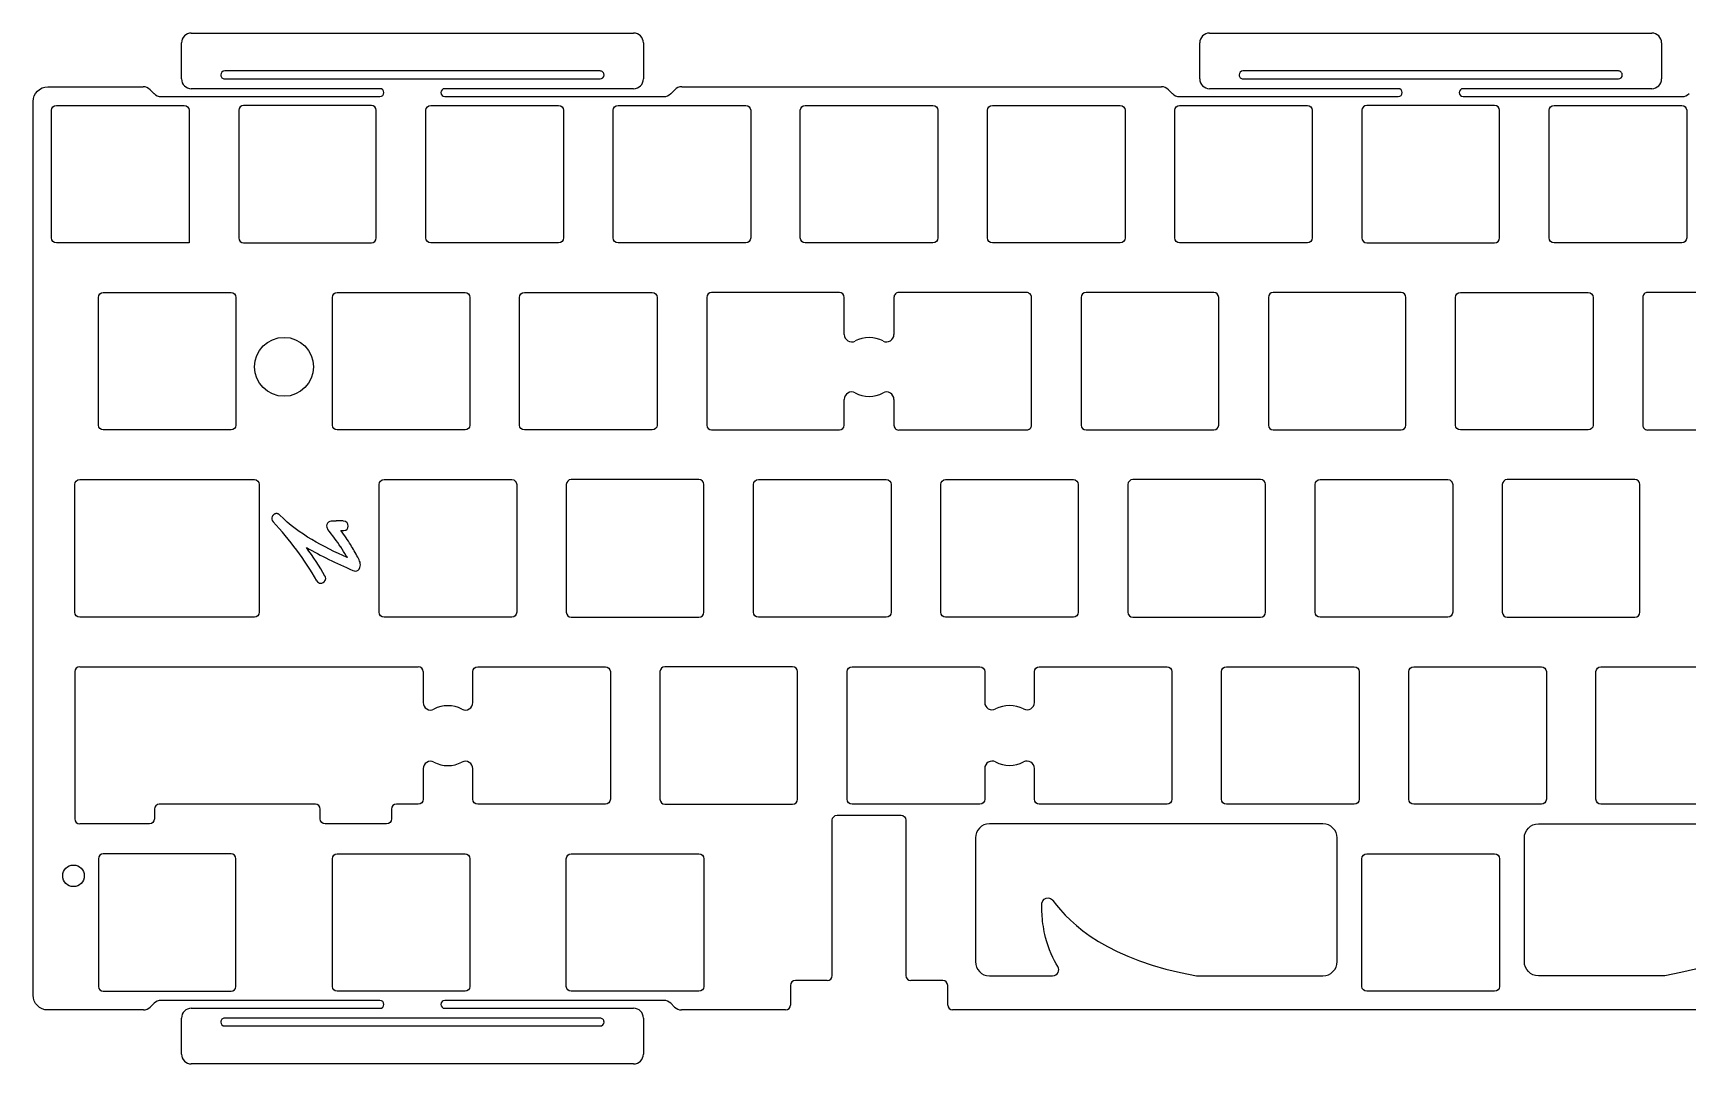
# Model space of a CAD drawing. Header units: millimetres. Extents: x 12 to 297, y 4 to 109.
# Drawn here: x 12.1 to 180.5, y 4.2 to 109.1 of the extents above; entities that cross this region are included whole.
import ezdxf

# ---------------------------------------------------------------- set-up
doc = ezdxf.new("R2010")
doc.units = ezdxf.units.MM
doc.layers.get('0').update_dxf_attribs({"linetype": 'CONTINUOUS'})

msp = doc.modelspace()

# ---------------------------------------------------------------- linework, layer by layer
for p, q in [((27.23, 104.47), (27.23, 108.13)), ((28.23, 109.13), (73.23, 109.13)), ((74.23, 108.13), (74.23, 104.47)), ((130.85, 104.47), (130.85, 108.13)), ((131.85, 109.13), (176.85, 109.13)), ((177.85, 108.13), (177.85, 104.47)), ((13.63, 103.66), (23.33, 103.66)), ((24.03, 103.36), (24.44, 102.96)), ((47.43, 103.47), (28.23, 103.47)), ((73.23, 103.47), (54.03, 103.47)), ((77.02, 102.96), (77.42, 103.36)), ((78.13, 103.66), (126.95, 103.66)), ((127.66, 103.36), (128.06, 102.96)), ((151.05, 103.47), (131.85, 103.47)), ((176.85, 103.47), (157.65, 103.47)), ((12.13, 11.17), (12.13, 102.16)), ((14, 88.27), (14, 101.27)), ((14.5, 101.77), (27.5, 101.77)), ((25.14, 102.67), (47.43, 102.67)), ((28, 101.27), (28, 87.77)), ((33.05, 101.27), (33.05, 88.27)), ((46.55, 101.77), (33.55, 101.77)), ((47.05, 88.27), (47.05, 101.27)), ((52.1, 88.27), (52.1, 101.27)), ((52.6, 101.77), (65.6, 101.77)), ((54.03, 102.67), (76.31, 102.67)), ((66.1, 101.27), (66.1, 88.27)), ((71.15, 88.27), (71.15, 101.27)), ((71.65, 101.77), (84.65, 101.77)), ((85.15, 101.27), (85.15, 88.27)), ((90.2, 88.27), (90.2, 101.27)), ((90.7, 101.77), (103.7, 101.77)), ((104.2, 101.27), (104.2, 88.27)), ((109.25, 88.27), (109.25, 101.27)), ((109.75, 101.77), (122.75, 101.77)), ((123.25, 101.27), (123.25, 88.27)), ((128.3, 88.27), (128.3, 101.27)), ((128.77, 102.67), (151.05, 102.67)), ((128.8, 101.77), (141.8, 101.77)), ((142.3, 101.27), (142.3, 88.27)), ((147.35, 101.27), (147.35, 88.27)), ((160.85, 101.77), (147.85, 101.77)), ((157.65, 102.67), (179.94, 102.67)), ((161.35, 88.27), (161.35, 101.27)), ((166.4, 88.27), (166.4, 101.27)), ((166.9, 101.77), (179.9, 101.77)), ((180.4, 101.27), (180.4, 88.27)), ((28, 87.77), (14.5, 87.77)), ((33.55, 87.77), (46.55, 87.77)), ((65.6, 87.77), (52.6, 87.77)), ((84.65, 87.77), (71.65, 87.77)), ((103.7, 87.77), (90.7, 87.77)), ((122.75, 87.77), (109.75, 87.77)), ((141.8, 87.77), (128.8, 87.77)), ((147.85, 87.77), (160.85, 87.77)), ((179.9, 87.77), (166.9, 87.77)), ((19.27, 82.72), (32.27, 82.72)), ((43.08, 82.72), (56.08, 82.72)), ((62.13, 82.72), (75.13, 82.72)), ((94.18, 82.72), (81.18, 82.72)), ((113.23, 82.72), (100.23, 82.72)), ((132.28, 82.72), (119.28, 82.72)), ((151.33, 82.72), (138.33, 82.72)), ((157.38, 82.72), (170.38, 82.72)), ((189.43, 82.72), (176.43, 82.72)), ((18.77, 69.22), (18.77, 82.22)), ((32.77, 82.22), (32.77, 69.22)), ((42.58, 69.22), (42.58, 82.22)), ((56.58, 82.22), (56.58, 69.22)), ((61.63, 69.22), (61.63, 82.22)), ((75.63, 82.22), (75.63, 69.22)), ((80.68, 82.22), (80.68, 69.22)), ((94.68, 78.44), (94.68, 82.22)), ((99.73, 82.22), (99.73, 78.44)), ((113.73, 69.22), (113.73, 82.22)), ((118.78, 82.22), (118.78, 69.22)), ((132.78, 69.22), (132.78, 82.22)), ((137.83, 82.22), (137.83, 69.22)), ((151.83, 69.22), (151.83, 82.22)), ((156.88, 69.22), (156.88, 82.22)), ((170.88, 82.22), (170.88, 69.22)), ((175.93, 82.22), (175.93, 69.22)), ((94.68, 69.22), (94.68, 71.84)), ((99.73, 71.84), (99.73, 69.22)), ((32.27, 68.72), (19.27, 68.72)), ((56.08, 68.72), (43.08, 68.72)), ((75.13, 68.72), (62.13, 68.72)), ((81.18, 68.72), (94.18, 68.72)), ((100.23, 68.72), (113.23, 68.72)), ((119.28, 68.72), (132.28, 68.72)), ((138.33, 68.72), (151.33, 68.72)), ((170.38, 68.72), (157.38, 68.72)), ((176.43, 68.72), (189.43, 68.72)), ((16.37, 50.17), (16.37, 63.17)), ((16.87, 63.67), (34.65, 63.67)), ((35.15, 63.17), (35.15, 50.17)), ((47.34, 50.17), (47.34, 63.17)), ((47.84, 63.67), (60.84, 63.67)), ((61.34, 63.17), (61.34, 50.17)), ((66.39, 63.17), (66.39, 50.17)), ((79.89, 63.67), (66.89, 63.67)), ((80.39, 50.17), (80.39, 63.17)), ((85.44, 50.17), (85.44, 63.17)), ((85.94, 63.67), (98.94, 63.67)), ((99.44, 63.17), (99.44, 50.17)), ((104.49, 50.17), (104.49, 63.17)), ((104.99, 63.67), (117.99, 63.67)), ((118.49, 63.17), (118.49, 50.17)), ((123.54, 63.17), (123.54, 50.17)), ((137.04, 63.67), (124.04, 63.67)), ((137.54, 50.17), (137.54, 63.17)), ((142.59, 50.17), (142.59, 63.17)), ((143.09, 63.67), (156.09, 63.67)), ((156.59, 63.17), (156.59, 50.17)), ((161.64, 63.17), (161.64, 50.17)), ((175.14, 63.67), (162.14, 63.67)), ((175.64, 50.17), (175.64, 63.17)), ((43.72, 58.48), (43.75, 58.48)), ((34.65, 49.67), (16.87, 49.67)), ((60.84, 49.67), (47.84, 49.67)), ((66.89, 49.67), (79.89, 49.67)), ((98.94, 49.67), (85.94, 49.67)), ((117.99, 49.67), (104.99, 49.67)), ((124.04, 49.67), (137.04, 49.67)), ((156.09, 49.67), (143.09, 49.67)), ((162.14, 49.67), (175.14, 49.67)), ((16.37, 44.12), (16.37, 29.12)), ((16.87, 44.62), (51.32, 44.62)), ((51.82, 44.12), (51.82, 40.96)), ((56.87, 40.96), (56.87, 44.12)), ((57.37, 44.62), (70.37, 44.62)), ((70.87, 44.12), (70.87, 31.12)), ((75.92, 44.12), (75.92, 31.12)), ((89.42, 44.62), (76.42, 44.62)), ((89.92, 31.12), (89.92, 44.12)), ((94.97, 31.12), (94.97, 44.12)), ((95.47, 44.62), (108.47, 44.62)), ((108.97, 44.12), (108.97, 40.98)), ((114.02, 40.98), (114.02, 44.12)), ((114.52, 44.62), (127.52, 44.62)), ((128.02, 44.12), (128.02, 31.12)), ((133.07, 31.12), (133.07, 44.12)), ((133.57, 44.62), (146.57, 44.62)), ((147.07, 44.12), (147.07, 31.12)), ((152.12, 31.12), (152.12, 44.12)), ((152.62, 44.62), (165.62, 44.62)), ((166.12, 44.12), (166.12, 31.12)), ((171.17, 31.12), (171.17, 44.12)), ((171.67, 44.62), (184.67, 44.62)), ((51.82, 34.24), (51.82, 31.12)), ((56.87, 31.12), (56.87, 34.24)), ((108.97, 34.26), (108.97, 31.12)), ((114.02, 31.12), (114.02, 34.26)), ((40.85, 30.62), (24.97, 30.62)), ((51.32, 30.62), (49.1, 30.62)), ((70.37, 30.62), (57.37, 30.62)), ((76.42, 30.62), (89.42, 30.62)), ((108.47, 30.62), (95.47, 30.62)), ((127.52, 30.62), (114.52, 30.62)), ((146.57, 30.62), (133.57, 30.62)), ((165.62, 30.62), (152.62, 30.62)), ((184.67, 30.62), (171.67, 30.62)), ((24.47, 30.12), (24.47, 29.12)), ((41.35, 29.12), (41.35, 30.12)), ((48.6, 30.12), (48.6, 29.12)), ((93.45, 13.17), (93.45, 29)), ((93.95, 29.5), (100.45, 29.5)), ((100.95, 29), (100.95, 13.17)), ((17.72, 28.62), (16.87, 28.62)), ((23.97, 28.62), (17.72, 28.62)), ((48.1, 28.62), (41.85, 28.62)), ((108.02, 27.18), (108.02, 14.59)), ((143.39, 28.62), (109.45, 28.62)), ((144.83, 14.59), (144.83, 27.18)), ((163.88, 14.59), (163.88, 27.18)), ((165.32, 28.62), (199.25, 28.62)), ((32.27, 25.57), (19.27, 25.57)), ((43.08, 25.57), (56.08, 25.57)), ((66.89, 25.57), (79.89, 25.57)), ((147.85, 25.57), (160.85, 25.57)), ((18.77, 25.07), (18.77, 12.07)), ((32.77, 12.07), (32.77, 25.07)), ((42.58, 12.07), (42.58, 25.07)), ((56.58, 25.07), (56.58, 12.07)), ((66.39, 12.07), (66.39, 25.07)), ((80.39, 25.07), (80.39, 12.07)), ((147.35, 12.07), (147.35, 25.07)), ((161.35, 25.07), (161.35, 12.07)), ((89.2, 12.17), (89.2, 10.17)), ((92.95, 12.67), (89.7, 12.67)), ((104.7, 12.67), (101.45, 12.67)), ((105.2, 10.17), (105.2, 12.17)), ((109.45, 13.15), (115.88, 13.15)), ((130.52, 13.15), (143.39, 13.15)), ((178.19, 13.15), (165.32, 13.15)), ((19.27, 11.57), (32.27, 11.57)), ((24.44, 10.35), (24.05, 9.97)), ((47.43, 10.64), (25.14, 10.64)), ((56.08, 11.57), (43.08, 11.57)), ((76.31, 10.64), (54.03, 10.64)), ((79.89, 11.57), (66.89, 11.57)), ((77.4, 9.97), (77.02, 10.35)), ((160.85, 11.57), (147.85, 11.57)), ((23.35, 9.67), (13.63, 9.67)), ((27.23, 5.18), (27.23, 8.84)), ((28.23, 9.84), (47.43, 9.84)), ((54.03, 9.84), (73.23, 9.84)), ((74.23, 8.84), (74.23, 5.18)), ((88.7, 9.67), (78.11, 9.67)), ((203, 9.67), (105.7, 9.67)), ((73.23, 4.18), (28.23, 4.18))]:
    msp.add_line(p, q)
for points in [[(31.23, 104.87, 0.414214), (31.63, 104.47), (69.83, 104.47, 0.414122), (70.23, 104.87, 0.414214), (69.83, 105.27), (31.63, 105.27, 0.414122)], [(134.85, 104.87, 0.414214), (135.25, 104.47), (173.45, 104.47, 0.414122), (173.85, 104.87, 0.414214), (173.45, 105.27), (135.25, 105.27, 0.414122)], [(69.83, 8.84), (31.63, 8.84, 0.414214), (31.23, 8.44, 0.414122), (31.63, 8.04), (69.83, 8.04, 0.414122), (70.23, 8.44, 0.414214)]]:
    msp.add_lwpolyline(points, format="xyb", close=True)
for centre, radius in [((37.67, 75.15), 3), ((16.24, 23.33), 1.1)]:
    msp.add_circle(centre, radius)
for centre, radius, start, end in [((28.23, 108.13), 1, 90, 180), ((73.23, 108.13), 1, 0, 90), ((131.85, 108.13), 1, 90, 180), ((176.85, 108.13), 1, 0, 90), ((28.23, 104.47), 1, 180, 270), ((73.23, 104.47), 1, -90, 0), ((131.85, 104.47), 1, 180, 270), ((176.85, 104.47), 1, -90, 0), ((23.33, 102.66), 1, 45, 90), ((25.14, 103.67), 1, 225, 270), ((47.43, 103.07), 0.4, 0, 90), ((47.43, 103.07), 0.4, -90, 0), ((54.03, 103.07), 0.4, 90, 270), ((76.31, 103.67), 1, 270, 315), ((78.13, 102.66), 1, 90, 135), ((126.95, 102.66), 1, 45, 90), ((128.77, 103.67), 1, 225, 270), ((151.05, 103.07), 0.4, 0, 90), ((151.05, 103.07), 0.4, -90, 0), ((157.65, 103.07), 0.4, 90, 180), ((157.65, 103.07), 0.4, 180, 270), ((179.94, 103.67), 1, 270, 315), ((113.23, 82.21), 0.503, 78.4611, 90.0207), ((113.23, 82.22), 0.5, 22.9394, 34.039), ((95.43, 78.44), 0.75, 180, 298.2522), ((97.2, 75.14), 3, 61.7472, 118.2522), ((98.98, 78.44), 0.75, -118.2528, 0), ((95.43, 71.84), 0.75, 61.7478, 180), ((97.2, 75.14), 3, 241.7478, 298.2528), ((98.98, 71.84), 0.75, 0, 118.2528), ((16.87, 44.12), 0.5, 90, 180), ((51.32, 44.12), 0.5, 0, 90), ((52.57, 40.96), 0.75, 180, 297.8465), ((54.34, 37.6), 3.05, 62.1534, 117.8465), ((56.12, 40.96), 0.75, -117.8466, 0), ((109.72, 40.98), 0.75, 180, 297.8495), ((111.49, 37.62), 3.05, 62.1534, 117.8495), ((113.27, 40.98), 0.75, -117.8466, 0), ((52.57, 34.24), 0.75, 62.1535, 180), ((54.34, 37.6), 3.05, 242.1535, 297.8466), ((56.12, 34.24), 0.75, 0, 117.8466), ((109.72, 34.26), 0.75, 62.1505, 180), ((111.49, 37.62), 3.05, 242.1505, 297.8466), ((113.27, 34.26), 0.75, 0, 117.8466), ((40.85, 30.12), 0.5, 0, 90), ((49.1, 30.12), 0.5, 90, 180), ((16.87, 29.12), 0.5, 180, 270), ((89.7, 12.17), 0.5, 90, 180), ((92.95, 13.17), 0.5, -90, 0), ((101.45, 13.17), 0.5, 180, 270), ((104.7, 12.17), 0.5, 0, 90), ((25.14, 9.64), 1, 90, 135), ((47.43, 10.24), 0.4, 0, 90), ((47.43, 10.24), 0.4, 270, 360), ((54.03, 10.24), 0.4, 90, 180), ((54.03, 10.24), 0.4, 180, 270), ((76.31, 9.64), 1, 45, 90), ((88.7, 10.17), 0.5, -90, 0), ((105.7, 10.17), 0.5, 180, 270), ((23.35, 10.67), 1, 270, 315), ((28.23, 8.84), 1, 90, 180), ((73.23, 8.84), 1, 0, 90), ((78.11, 10.67), 1, 225, 270), ((28.23, 5.18), 1, 180, 270), ((73.23, 5.18), 1, -90, 0)]:
    msp.add_arc(centre, radius, start, end)
for centre, major_axis, ratio, start_param, end_param in [((100.27, 82.2), (0.51, -0.186), 0.956518, 2.723191, 3.477919), ((100.24, 82.18), (0.186, -0.508), 0.957974, 2.803132, 3.559008), ((113.24, 82.22), (0.323, -0.374), 0.983045, 1.451056, 2.236378), ((176.47, 82.2), (0.51, -0.186), 0.956518, 2.723191, 3.477919), ((176.44, 82.18), (0.186, -0.508), 0.957974, 2.803132, 3.559008), ((113.1, 82.18), (0.613, 0.181), 0.881034, 6.027846, 6.382046), ((100.27, 69.23), (0.51, 0.185), 0.956882, 2.807163, 3.562162), ((176.47, 69.23), (0.51, 0.185), 0.956882, 2.807163, 3.562162), ((100.24, 69.97), (-0.03, -1.26), 0.608228, 5.984081, 6.295396), ((176.44, 69.97), (-0.03, -1.26), 0.608228, 5.984081, 6.295396), ((37.32, 59.76), (0.904, 0.098), 0.692975, 2.765288, 3.620431), ((20.42, 42.19), (15.18, -23.08), 0.846836, 1.498926, 1.771053), ((42.64, 58.89), (0.634, -0.144), 0.840751, 3.007645, 3.979617), ((42.63, 58.83), (0.572, -0.349), 0.842134, 2.310429, 3.280565), ((39.28, 56.35), (5.31, -6.24), 0.440958, 1.279634, 1.554134), ((41, 57.77), (4.52, -5.37), 0.335314, 1.161192, 1.425209), ((36.37, 52.97), (7.31, -10.9), 0.388755, 1.393186, 1.658262), ((42.96, 56), (2.04, -3.32), 0.215238, 1.412953, 1.682654), ((43.57, 55.58), (2.56, -4.57), 0.284379, 1.451755, 1.730523), ((44.61, 56.27), (0.41, -1.9), 0.503639, 5.933011, 6.175897), ((44.66, 55.37), (0.459, -0.963), 0.644917, 5.984747, 6.837982), ((41.61, 54.07), (-0.397, -0.917), 0.643974, 5.835262, 6.555187), ((40.92, 53.67), (0.984, -0.112), 0.653593, 6.005194, 6.730899)]:
    msp.add_ellipse(centre, major_axis=major_axis, ratio=ratio, start_param=start_param, end_param=end_param)
for points in [[(12.13, 102.16), (12.13, 102.98), (12.8, 103.66), (13.63, 103.66)], [(14, 101.27), (14, 101.54), (14.23, 101.77), (14.5, 101.77)], [(27.5, 101.77), (27.78, 101.77), (28, 101.54), (28, 101.27)], [(33.55, 101.77), (33.28, 101.77), (33.05, 101.54), (33.05, 101.27)], [(47.05, 101.27), (47.05, 101.54), (46.83, 101.77), (46.55, 101.77)], [(52.1, 101.27), (52.1, 101.54), (52.33, 101.77), (52.6, 101.77)], [(65.6, 101.77), (65.88, 101.77), (66.1, 101.54), (66.1, 101.27)], [(71.15, 101.27), (71.15, 101.54), (71.38, 101.77), (71.65, 101.77)], [(84.65, 101.77), (84.93, 101.77), (85.15, 101.54), (85.15, 101.27)], [(90.2, 101.27), (90.2, 101.54), (90.43, 101.77), (90.7, 101.77)], [(103.7, 101.77), (103.98, 101.77), (104.2, 101.54), (104.2, 101.27)], [(109.25, 101.27), (109.25, 101.54), (109.48, 101.77), (109.75, 101.77)], [(122.75, 101.77), (123.03, 101.77), (123.25, 101.54), (123.25, 101.27)], [(128.3, 101.27), (128.3, 101.54), (128.53, 101.77), (128.8, 101.77)], [(141.8, 101.77), (142.08, 101.77), (142.3, 101.54), (142.3, 101.27)], [(147.85, 101.77), (147.58, 101.77), (147.35, 101.54), (147.35, 101.27)], [(161.35, 101.27), (161.35, 101.54), (161.13, 101.77), (160.85, 101.77)], [(166.4, 101.27), (166.4, 101.54), (166.63, 101.77), (166.9, 101.77)], [(179.9, 101.77), (180.18, 101.77), (180.4, 101.54), (180.4, 101.27)], [(14.5, 87.77), (14.23, 87.77), (14, 87.99), (14, 88.27)], [(33.05, 88.27), (33.05, 87.99), (33.28, 87.77), (33.55, 87.77)], [(46.55, 87.77), (46.83, 87.77), (47.05, 87.99), (47.05, 88.27)], [(52.6, 87.77), (52.33, 87.77), (52.1, 87.99), (52.1, 88.27)], [(66.1, 88.27), (66.1, 87.99), (65.88, 87.77), (65.6, 87.77)], [(71.65, 87.77), (71.38, 87.77), (71.15, 87.99), (71.15, 88.27)], [(85.15, 88.27), (85.15, 87.99), (84.93, 87.77), (84.65, 87.77)], [(90.7, 87.77), (90.43, 87.77), (90.2, 87.99), (90.2, 88.27)], [(104.2, 88.27), (104.2, 87.99), (103.98, 87.77), (103.7, 87.77)], [(109.75, 87.77), (109.48, 87.77), (109.25, 87.99), (109.25, 88.27)], [(123.25, 88.27), (123.25, 87.99), (123.03, 87.77), (122.75, 87.77)], [(128.8, 87.77), (128.53, 87.77), (128.3, 87.99), (128.3, 88.27)], [(142.3, 88.27), (142.3, 87.99), (142.08, 87.77), (141.8, 87.77)], [(147.35, 88.27), (147.35, 87.99), (147.58, 87.77), (147.85, 87.77)], [(160.85, 87.77), (161.13, 87.77), (161.35, 87.99), (161.35, 88.27)], [(166.9, 87.77), (166.63, 87.77), (166.4, 87.99), (166.4, 88.27)], [(180.4, 88.27), (180.4, 87.99), (180.18, 87.77), (179.9, 87.77)], [(18.77, 82.22), (18.77, 82.49), (18.99, 82.72), (19.27, 82.72)], [(32.27, 82.72), (32.54, 82.72), (32.77, 82.49), (32.77, 82.22)], [(42.58, 82.22), (42.58, 82.49), (42.8, 82.72), (43.08, 82.72)], [(56.08, 82.72), (56.35, 82.72), (56.58, 82.49), (56.58, 82.22)], [(61.63, 82.22), (61.63, 82.49), (61.85, 82.72), (62.13, 82.72)], [(75.13, 82.72), (75.4, 82.72), (75.63, 82.49), (75.63, 82.22)], [(81.18, 82.72), (80.9, 82.72), (80.68, 82.49), (80.68, 82.22)], [(94.68, 82.22), (94.68, 82.49), (94.45, 82.72), (94.18, 82.72)], [(119.28, 82.72), (119, 82.72), (118.78, 82.49), (118.78, 82.22)], [(132.78, 82.22), (132.78, 82.49), (132.55, 82.72), (132.28, 82.72)], [(138.33, 82.72), (138.05, 82.72), (137.83, 82.49), (137.83, 82.22)], [(151.83, 82.22), (151.83, 82.49), (151.6, 82.72), (151.33, 82.72)], [(156.88, 82.22), (156.88, 82.49), (157.1, 82.72), (157.38, 82.72)], [(170.38, 82.72), (170.65, 82.72), (170.88, 82.49), (170.88, 82.22)], [(19.27, 68.72), (18.99, 68.72), (18.77, 68.94), (18.77, 69.22)], [(32.77, 69.22), (32.77, 68.94), (32.54, 68.72), (32.27, 68.72)], [(43.08, 68.72), (42.8, 68.72), (42.58, 68.94), (42.58, 69.22)], [(56.58, 69.22), (56.58, 68.94), (56.35, 68.72), (56.08, 68.72)], [(62.13, 68.72), (61.85, 68.72), (61.63, 68.94), (61.63, 69.22)], [(75.63, 69.22), (75.63, 68.94), (75.4, 68.72), (75.13, 68.72)], [(80.68, 69.22), (80.68, 68.94), (80.9, 68.72), (81.18, 68.72)], [(94.18, 68.72), (94.45, 68.72), (94.68, 68.94), (94.68, 69.22)], [(118.78, 69.22), (118.78, 68.94), (119, 68.72), (119.28, 68.72)], [(132.28, 68.72), (132.55, 68.72), (132.78, 68.94), (132.78, 69.22)], [(137.83, 69.22), (137.83, 68.94), (138.05, 68.72), (138.33, 68.72)], [(151.33, 68.72), (151.6, 68.72), (151.83, 68.94), (151.83, 69.22)], [(157.38, 68.72), (157.1, 68.72), (156.88, 68.94), (156.88, 69.22)], [(170.88, 69.22), (170.88, 68.94), (170.65, 68.72), (170.38, 68.72)], [(99.87, 68.86), (99.91, 68.83), (99.95, 68.8), (100, 68.78)], [(176.07, 68.86), (176.11, 68.83), (176.15, 68.8), (176.2, 68.78)], [(16.37, 63.17), (16.37, 63.44), (16.59, 63.67), (16.87, 63.67)], [(34.65, 63.67), (34.92, 63.67), (35.15, 63.44), (35.15, 63.17)], [(47.34, 63.17), (47.34, 63.44), (47.56, 63.67), (47.84, 63.67)], [(60.84, 63.67), (61.12, 63.67), (61.34, 63.44), (61.34, 63.17)], [(66.89, 63.67), (66.61, 63.67), (66.39, 63.44), (66.39, 63.17)], [(80.39, 63.17), (80.39, 63.44), (80.17, 63.67), (79.89, 63.67)], [(85.44, 63.17), (85.44, 63.44), (85.66, 63.67), (85.94, 63.67)], [(98.94, 63.67), (99.22, 63.67), (99.44, 63.44), (99.44, 63.17)], [(104.49, 63.17), (104.49, 63.44), (104.71, 63.67), (104.99, 63.67)], [(117.99, 63.67), (118.27, 63.67), (118.49, 63.44), (118.49, 63.17)], [(124.04, 63.67), (123.76, 63.67), (123.54, 63.44), (123.54, 63.17)], [(137.54, 63.17), (137.54, 63.44), (137.32, 63.67), (137.04, 63.67)], [(142.59, 63.17), (142.59, 63.44), (142.81, 63.67), (143.09, 63.67)], [(156.09, 63.67), (156.37, 63.67), (156.59, 63.44), (156.59, 63.17)], [(162.14, 63.67), (161.86, 63.67), (161.64, 63.44), (161.64, 63.17)], [(175.64, 63.17), (175.64, 63.44), (175.42, 63.67), (175.14, 63.67)], [(44.1, 55.73), (41.7, 56.82), (39.2, 58.06), (37.24, 60.06)], [(44.19, 58.93), (44.2, 59.18), (44.04, 59.44), (43.73, 59.45)], [(43.44, 58.49), (43.53, 58.49), (43.63, 58.49), (43.72, 58.48)], [(43.75, 58.48), (44.05, 58.48), (44.19, 58.71), (44.19, 58.93)], [(39.96, 56.76), (41.41, 55.89), (42.96, 55.18), (44.67, 54.42)], [(45.38, 54.71), (45.52, 55.08), (45.35, 55.42), (45.17, 55.76)], [(41.39, 53.12), (41.57, 53.12), (41.75, 53.23), (41.85, 53.38)], [(16.87, 49.67), (16.59, 49.67), (16.37, 49.89), (16.37, 50.17)], [(35.15, 50.17), (35.15, 49.89), (34.92, 49.67), (34.65, 49.67)], [(47.84, 49.67), (47.56, 49.67), (47.34, 49.89), (47.34, 50.17)], [(61.34, 50.17), (61.34, 49.89), (61.12, 49.67), (60.84, 49.67)], [(66.39, 50.17), (66.39, 49.89), (66.61, 49.67), (66.89, 49.67)], [(79.89, 49.67), (80.17, 49.67), (80.39, 49.89), (80.39, 50.17)], [(85.94, 49.67), (85.66, 49.67), (85.44, 49.89), (85.44, 50.17)], [(99.44, 50.17), (99.44, 49.89), (99.22, 49.67), (98.94, 49.67)], [(104.99, 49.67), (104.71, 49.67), (104.49, 49.89), (104.49, 50.17)], [(118.49, 50.17), (118.49, 49.89), (118.27, 49.67), (117.99, 49.67)], [(123.54, 50.17), (123.54, 49.89), (123.76, 49.67), (124.04, 49.67)], [(137.04, 49.67), (137.32, 49.67), (137.54, 49.89), (137.54, 50.17)], [(143.09, 49.67), (142.81, 49.67), (142.59, 49.89), (142.59, 50.17)], [(156.59, 50.17), (156.59, 49.89), (156.37, 49.67), (156.09, 49.67)], [(161.64, 50.17), (161.64, 49.89), (161.86, 49.67), (162.14, 49.67)], [(175.14, 49.67), (175.42, 49.67), (175.64, 49.89), (175.64, 50.17)], [(56.87, 44.12), (56.87, 44.39), (57.09, 44.62), (57.37, 44.62)], [(70.37, 44.62), (70.64, 44.62), (70.87, 44.39), (70.87, 44.12)], [(76.42, 44.62), (76.14, 44.62), (75.92, 44.39), (75.92, 44.12)], [(89.92, 44.12), (89.92, 44.39), (89.69, 44.62), (89.42, 44.62)], [(94.97, 44.12), (94.97, 44.39), (95.19, 44.62), (95.47, 44.62)], [(108.47, 44.62), (108.74, 44.62), (108.97, 44.39), (108.97, 44.12)], [(114.02, 44.12), (114.02, 44.39), (114.24, 44.62), (114.52, 44.62)], [(127.52, 44.62), (127.79, 44.62), (128.02, 44.39), (128.02, 44.12)], [(133.07, 44.12), (133.07, 44.39), (133.29, 44.62), (133.57, 44.62)], [(146.57, 44.62), (146.84, 44.62), (147.07, 44.39), (147.07, 44.12)], [(152.12, 44.12), (152.12, 44.39), (152.34, 44.62), (152.62, 44.62)], [(165.62, 44.62), (165.89, 44.62), (166.12, 44.39), (166.12, 44.12)], [(171.17, 44.12), (171.17, 44.39), (171.39, 44.62), (171.67, 44.62)], [(24.97, 30.62), (24.7, 30.62), (24.47, 30.39), (24.47, 30.12)], [(51.82, 31.12), (51.82, 30.84), (51.59, 30.62), (51.32, 30.62)], [(57.37, 30.62), (57.09, 30.62), (56.87, 30.84), (56.87, 31.12)], [(70.87, 31.12), (70.87, 30.84), (70.64, 30.62), (70.37, 30.62)], [(75.92, 31.12), (75.92, 30.84), (76.14, 30.62), (76.42, 30.62)], [(89.42, 30.62), (89.69, 30.62), (89.92, 30.84), (89.92, 31.12)], [(95.47, 30.62), (95.19, 30.62), (94.97, 30.84), (94.97, 31.12)], [(108.97, 31.12), (108.97, 30.84), (108.74, 30.62), (108.47, 30.62)], [(114.52, 30.62), (114.24, 30.62), (114.02, 30.84), (114.02, 31.12)], [(128.02, 31.12), (128.02, 30.84), (127.79, 30.62), (127.52, 30.62)], [(133.57, 30.62), (133.29, 30.62), (133.07, 30.84), (133.07, 31.12)], [(147.07, 31.12), (147.07, 30.84), (146.84, 30.62), (146.57, 30.62)], [(152.62, 30.62), (152.34, 30.62), (152.12, 30.84), (152.12, 31.12)], [(166.12, 31.12), (166.12, 30.84), (165.89, 30.62), (165.62, 30.62)], [(171.67, 30.62), (171.39, 30.62), (171.17, 30.84), (171.17, 31.12)], [(24.47, 29.12), (24.47, 28.84), (24.25, 28.62), (23.97, 28.62)], [(41.85, 28.62), (41.57, 28.62), (41.35, 28.84), (41.35, 29.12)], [(48.6, 29.12), (48.6, 28.84), (48.37, 28.62), (48.1, 28.62)], [(93.45, 29), (93.45, 29.27), (93.68, 29.5), (93.95, 29.5)], [(100.45, 29.5), (100.73, 29.5), (100.95, 29.27), (100.95, 29)], [(109.45, 28.62), (108.66, 28.62), (108.02, 27.97), (108.02, 27.18)], [(144.83, 27.18), (144.83, 27.97), (144.18, 28.62), (143.39, 28.62)], [(163.88, 27.18), (163.88, 27.97), (164.52, 28.62), (165.32, 28.62)], [(19.27, 25.57), (18.99, 25.57), (18.77, 25.34), (18.77, 25.07)], [(32.77, 25.07), (32.77, 25.34), (32.54, 25.57), (32.27, 25.57)], [(42.58, 25.07), (42.58, 25.34), (42.8, 25.57), (43.08, 25.57)], [(56.08, 25.57), (56.35, 25.57), (56.58, 25.34), (56.58, 25.07)], [(66.39, 25.07), (66.39, 25.34), (66.61, 25.57), (66.89, 25.57)], [(79.89, 25.57), (80.17, 25.57), (80.39, 25.34), (80.39, 25.07)], [(147.35, 25.07), (147.35, 25.34), (147.58, 25.57), (147.85, 25.57)], [(160.85, 25.57), (161.13, 25.57), (161.35, 25.34), (161.35, 25.07)], [(108.02, 14.59), (108.02, 13.8), (108.66, 13.15), (109.45, 13.15)], [(143.39, 13.15), (144.18, 13.15), (144.83, 13.8), (144.83, 14.59)], [(165.32, 13.15), (164.52, 13.15), (163.88, 13.8), (163.88, 14.59)], [(18.77, 12.07), (18.77, 11.79), (18.99, 11.57), (19.27, 11.57)], [(32.27, 11.57), (32.54, 11.57), (32.77, 11.79), (32.77, 12.07)], [(43.08, 11.57), (42.8, 11.57), (42.58, 11.79), (42.58, 12.07)], [(56.58, 12.07), (56.58, 11.79), (56.35, 11.57), (56.08, 11.57)], [(66.89, 11.57), (66.61, 11.57), (66.39, 11.79), (66.39, 12.07)], [(80.39, 12.07), (80.39, 11.79), (80.17, 11.57), (79.89, 11.57)], [(147.85, 11.57), (147.58, 11.57), (147.35, 11.79), (147.35, 12.07)], [(161.35, 12.07), (161.35, 11.79), (161.13, 11.57), (160.85, 11.57)], [(13.63, 9.67), (12.8, 9.67), (12.13, 10.35), (12.13, 11.17)]]:
    msp.add_open_spline(points, degree=3)
for points, knots in [([(113.23, 68.72), (113.42, 68.72), (113.58, 68.84), (113.65, 68.95), (113.65, 68.95), (113.66, 68.96), (113.66, 68.96), (113.67, 68.97), (113.67, 68.99), (113.68, 69), (113.68, 69.01), (113.68, 69.01), (113.69, 69.01), (113.69, 69.01), (113.69, 69.02), (113.69, 69.02), (113.69, 69.02), (113.69, 69.02), (113.69, 69.02), (113.69, 69.02), (113.69, 69.02), (113.69, 69.02), (113.69, 69.03), (113.69, 69.03), (113.69, 69.03), (113.69, 69.03), (113.69, 69.03), (113.69, 69.03), (113.7, 69.04), (113.7, 69.04), (113.7, 69.04), (113.7, 69.05), (113.7, 69.05), (113.7, 69.05), (113.71, 69.08), (113.72, 69.13), (113.73, 69.17), (113.73, 69.18), (113.73, 69.19), (113.73, 69.2), (113.73, 69.21), (113.73, 69.21), (113.73, 69.22)], [44, 44, 44, 44, 44.945128, 44.945128, 44.945128, 44.999648, 44.999648, 44.999648, 45.10021, 45.10021, 45.10021, 45.122487, 45.122487, 45.122487, 45.137017, 45.137017, 45.137017, 45.156361, 45.156361, 45.156361, 45.179302, 45.179302, 45.179302, 45.209764, 45.209764, 45.209764, 45.222621, 45.222621, 45.222621, 45.269908, 45.269908, 45.269908, 45.284659, 45.284659, 45.284659, 45.795702, 45.795702, 45.795702, 45.925578, 45.925578, 45.925578, 46, 46, 46, 46]), ([(37.24, 60.06), (37.22, 60.08), (37.2, 60.1), (37.18, 60.12), (37.17, 60.12), (37.16, 60.13), (37.15, 60.13), (37.15, 60.14), (37.15, 60.14), (37.15, 60.14), (37.14, 60.14), (37.13, 60.15), (37.11, 60.16), (37.09, 60.17), (37.07, 60.18), (37.04, 60.19), (37.03, 60.19), (37.02, 60.2), (37.01, 60.2), (37, 60.2), (36.99, 60.2), (36.98, 60.2), (36.97, 60.21), (36.96, 60.21), (36.96, 60.21), (36.96, 60.21), (36.95, 60.21), (36.95, 60.21), (36.95, 60.21), (36.95, 60.21), (36.95, 60.21), (36.95, 60.21), (36.95, 60.21), (36.95, 60.21), (36.94, 60.21), (36.94, 60.21), (36.93, 60.21), (36.93, 60.21), (36.93, 60.21), (36.92, 60.21), (36.92, 60.21), (36.92, 60.21), (36.92, 60.21), (36.92, 60.21), (36.91, 60.21), (36.91, 60.21), (36.91, 60.21), (36.91, 60.21), (36.91, 60.21), (36.91, 60.21), (36.91, 60.21), (36.91, 60.21), (36.91, 60.21), (36.91, 60.21), (36.91, 60.21), (36.91, 60.21), (36.91, 60.21), (36.91, 60.21), (36.91, 60.21), (36.91, 60.21), (36.91, 60.21), (36.91, 60.21), (36.91, 60.21), (36.9, 60.21), (36.9, 60.21), (36.9, 60.21), (36.9, 60.21), (36.9, 60.21), (36.9, 60.21), (36.9, 60.21), (36.89, 60.21), (36.88, 60.21), (36.86, 60.21), (36.85, 60.21), (36.84, 60.2), (36.83, 60.2), (36.81, 60.2), (36.8, 60.2), (36.79, 60.19), (36.78, 60.19), (36.76, 60.19), (36.75, 60.18), (36.74, 60.18), (36.74, 60.17), (36.73, 60.17), (36.73, 60.17), (36.72, 60.17), (36.72, 60.17), (36.72, 60.17), (36.72, 60.16), (36.71, 60.16), (36.71, 60.16), (36.71, 60.16), (36.71, 60.16), (36.71, 60.16), (36.7, 60.16), (36.7, 60.15), (36.69, 60.15), (36.69, 60.15), (36.69, 60.15), (36.69, 60.15), (36.68, 60.15), (36.68, 60.15), (36.68, 60.15), (36.68, 60.14), (36.67, 60.14), (36.65, 60.13), (36.63, 60.12), (36.62, 60.1), (36.61, 60.09), (36.6, 60.09), (36.59, 60.08), (36.58, 60.07), (36.57, 60.06), (36.57, 60.06), (36.55, 60.04), (36.54, 60.03), (36.53, 60.01), (36.52, 60), (36.51, 59.99), (36.51, 59.98), (36.5, 59.98), (36.5, 59.97), (36.49, 59.96), (36.49, 59.95), (36.48, 59.94), (36.47, 59.93), (36.47, 59.92), (36.47, 59.91), (36.46, 59.9), (36.46, 59.9), (36.46, 59.9), (36.46, 59.89)], [0, 0, 0, 0, 0.999999, 0.999999, 0.999999, 1.084724, 1.084724, 1.084724, 1.097433, 1.097433, 1.097433, 1.236653, 1.236653, 1.236653, 1.519206, 1.519206, 1.519206, 1.65629, 1.65629, 1.65629, 1.801819, 1.801819, 1.801819, 1.947348, 1.947348, 1.947348, 1.978561, 1.978561, 1.978561, 1.995476, 1.995476, 1.995476, 2.005523, 2.005523, 2.005523, 2.111613, 2.111613, 2.111613, 2.152303, 2.152303, 2.152303, 2.195884, 2.195884, 2.195884, 2.219944, 2.219944, 2.219944, 2.242192, 2.242192, 2.242192, 2.257519, 2.257519, 2.257519, 2.268541, 2.268541, 2.268541, 2.35029, 2.35029, 2.35029, 2.515199, 2.515199, 2.515199, 2.7576, 2.7576, 2.7576, 2.913373, 2.913373, 2.913373, 3, 3, 3, 3.195401, 3.195401, 3.195401, 3.381529, 3.381529, 3.381529, 3.561024, 3.561024, 3.561024, 3.740186, 3.740186, 3.740186, 3.829767, 3.829767, 3.829767, 3.875019, 3.875019, 3.875019, 3.897645, 3.897645, 3.897645, 3.916437, 3.916437, 3.916437, 3.945828, 3.945828, 3.945828, 3.975288, 3.975288, 3.975288, 3.989864, 3.989864, 3.989864, 4.008458, 4.008458, 4.008458, 4.17956, 4.17956, 4.17956, 4.273651, 4.273651, 4.273651, 4.375568, 4.375568, 4.375568, 4.58725, 4.58725, 4.58725, 4.691962, 4.691962, 4.691962, 4.790145, 4.790145, 4.790145, 4.885786, 4.885786, 4.885786, 4.97377, 4.97377, 4.97377, 5, 5, 5, 5]), ([(43.73, 59.45), (43.67, 59.45), (43.6, 59.46), (43.54, 59.46), (43.53, 59.46), (43.51, 59.46), (43.49, 59.46), (43.46, 59.46), (43.44, 59.46), (43.41, 59.46), (43.4, 59.46), (43.39, 59.46), (43.38, 59.46), (43.37, 59.46), (43.37, 59.46), (43.36, 59.46), (43.36, 59.46), (43.36, 59.46), (43.35, 59.46), (43.35, 59.46), (43.35, 59.46), (43.35, 59.46), (43.35, 59.46), (43.34, 59.46), (43.34, 59.46), (43.33, 59.46), (43.33, 59.46), (43.32, 59.46), (43.32, 59.46), (43.32, 59.46), (43.32, 59.46), (43.31, 59.46), (43.31, 59.46), (43.31, 59.46), (43.31, 59.46), (43.31, 59.46), (43.31, 59.46), (43.31, 59.46), (43.31, 59.46), (43.31, 59.46), (43.31, 59.46), (43.31, 59.46), (43.31, 59.46), (43.31, 59.46), (43.31, 59.46), (43.31, 59.46), (43.3, 59.46), (43.3, 59.46), (43.3, 59.46), (43.3, 59.46), (43.3, 59.46), (43.3, 59.46), (43.3, 59.46), (43.3, 59.46), (43.29, 59.46), (43.29, 59.46), (43.29, 59.46), (43.29, 59.46), (43.29, 59.46), (43.29, 59.46), (43.29, 59.46), (43.28, 59.46), (43.28, 59.46), (43.27, 59.46), (43.26, 59.46), (43.26, 59.46), (43.25, 59.46), (43.25, 59.46), (43.24, 59.46), (43.24, 59.46), (43.24, 59.46), (43.23, 59.46), (43.23, 59.46), (43.23, 59.46), (43.23, 59.46), (43.23, 59.46), (43.22, 59.46), (43.17, 59.46), (43.14, 59.46), (43.11, 59.46), (43.08, 59.46), (43.05, 59.46), (43.03, 59.46), (43.01, 59.46), (42.99, 59.46), (42.97, 59.46), (42.95, 59.45), (42.93, 59.45), (42.93, 59.45), (42.93, 59.45), (42.92, 59.45), (42.92, 59.45), (42.92, 59.45), (42.91, 59.45), (42.91, 59.45), (42.91, 59.45), (42.91, 59.45), (42.9, 59.45), (42.9, 59.45), (42.9, 59.45), (42.88, 59.45), (42.85, 59.45), (42.83, 59.45), (42.81, 59.45), (42.79, 59.45), (42.77, 59.44), (42.74, 59.44), (42.72, 59.44), (42.7, 59.44), (42.62, 59.43), (42.55, 59.43), (42.46, 59.42)], [0, 0, 0, 0, 0.440305, 0.440305, 0.440305, 0.559422, 0.559422, 0.559422, 0.785154, 0.785154, 0.785154, 0.900986, 0.900986, 0.900986, 0.965209, 0.965209, 0.965209, 0.99184, 0.99184, 0.99184, 1.007923, 1.007923, 1.007923, 1.057384, 1.057384, 1.057384, 1.106845, 1.106845, 1.106845, 1.137892, 1.137892, 1.137892, 1.1573, 1.1573, 1.1573, 1.185545, 1.185545, 1.185545, 1.206862, 1.206862, 1.206862, 1.217357, 1.217357, 1.217357, 1.229134, 1.229134, 1.229134, 1.284324, 1.284324, 1.284324, 1.297036, 1.297036, 1.297036, 1.32799, 1.32799, 1.32799, 1.347557, 1.347557, 1.347557, 1.375205, 1.375205, 1.375205, 1.559119, 1.559119, 1.559119, 1.757672, 1.757672, 1.757672, 1.937328, 1.937328, 1.937328, 1.974703, 1.974703, 1.974703, 1.99844, 1.99844, 1.99844, 2.312805, 2.312805, 2.312805, 2.627234, 2.627234, 2.627234, 2.789499, 2.789499, 2.789499, 2.951754, 2.951754, 2.951754, 2.965503, 2.965503, 2.965503, 2.987358, 2.987358, 2.987358, 3.000426, 3.000426, 3.000426, 3.014011, 3.014011, 3.014011, 3.148555, 3.148555, 3.148555, 3.294406, 3.294406, 3.294406, 3.453052, 3.453052, 3.453052, 4, 4, 4, 4]), ([(43.99, 55.91), (43.99, 55.9), (44, 55.89), (44, 55.88), (44.01, 55.87), (44.01, 55.87), (44.02, 55.86), (44.02, 55.85), (44.02, 55.85), (44.03, 55.84), (44.03, 55.84), (44.03, 55.83), (44.03, 55.83), (44.03, 55.83), (44.03, 55.83), (44.04, 55.83), (44.04, 55.83), (44.04, 55.82), (44.04, 55.82), (44.04, 55.82), (44.04, 55.82), (44.04, 55.82), (44.04, 55.82), (44.04, 55.82), (44.04, 55.82), (44.04, 55.82), (44.04, 55.82), (44.04, 55.82), (44.04, 55.82), (44.04, 55.82), (44.04, 55.82), (44.04, 55.82), (44.04, 55.82), (44.04, 55.82), (44.04, 55.82), (44.04, 55.82), (44.04, 55.82), (44.04, 55.82), (44.04, 55.82), (44.04, 55.82), (44.05, 55.81), (44.05, 55.81), (44.05, 55.8), (44.05, 55.8), (44.06, 55.8), (44.06, 55.79), (44.06, 55.79), (44.06, 55.78), (44.07, 55.78), (44.07, 55.77), (44.07, 55.77), (44.08, 55.76), (44.08, 55.76), (44.08, 55.75), (44.09, 55.75), (44.09, 55.74), (44.09, 55.74), (44.1, 55.73)], [0, 0, 0, 0, 0.344952, 0.344952, 0.344952, 0.600346, 0.600346, 0.600346, 0.830492, 0.830492, 0.830492, 0.984872, 0.984872, 0.984872, 1.012112, 1.012112, 1.012112, 1.069753, 1.069753, 1.069753, 1.089473, 1.089473, 1.089473, 1.103012, 1.103012, 1.103012, 1.133783, 1.133783, 1.133783, 1.15122, 1.15122, 1.15122, 1.172864, 1.172864, 1.172864, 1.192784, 1.192784, 1.192784, 1.218351, 1.218351, 1.218351, 1.390808, 1.390808, 1.390808, 1.550501, 1.550501, 1.550501, 1.673534, 1.673534, 1.673534, 1.783181, 1.783181, 1.783181, 1.893385, 1.893385, 1.893385, 2, 2, 2, 2]), ([(115.88, 13.15), (116.37, 13.15), (116.67, 13.69), (116.41, 14.1), (115.98, 14.78), (115.46, 15.88), (115.16, 17.06), (114.97, 17.8), (114.86, 18.56), (114.81, 19.21), (114.81, 19.22), (114.81, 19.23), (114.81, 19.24), (114.8, 19.48), (114.78, 19.79), (114.78, 20.19), (114.78, 20.2), (114.78, 20.21), (114.78, 20.22), (114.78, 20.23), (114.78, 20.24), (114.78, 20.25), (114.78, 20.31), (114.78, 20.37), (114.78, 20.41), (114.78, 20.42), (114.78, 20.42), (114.78, 20.43), (114.78, 20.44), (114.78, 20.45), (114.78, 20.46), (114.78, 20.47), (114.78, 20.48), (114.78, 20.48), (114.78, 20.48), (114.78, 20.49), (114.78, 20.49), (114.78, 20.5), (114.78, 20.5), (114.78, 20.51), (114.78, 20.52), (114.78, 20.52), (114.78, 20.53), (114.78, 20.53), (114.78, 20.54), (114.78, 20.54), (114.78, 20.57), (114.79, 20.59), (114.8, 20.61), (114.86, 20.87), (115.13, 21.09), (115.42, 21.08), (115.6, 21.08), (115.76, 20.99), (115.87, 20.87), (115.88, 20.85), (115.89, 20.84), (115.9, 20.83), (117.71, 18.34), (121.59, 14.75), (130.52, 13.15)], [5, 5, 5, 5, 6, 6, 6, 6.612006, 6.612006, 6.612006, 6.991215, 6.991215, 6.991215, 6.996655, 6.996655, 6.996655, 7.139248, 7.139248, 7.139248, 7.142736, 7.142736, 7.142736, 7.146839, 7.146839, 7.146839, 7.168013, 7.168013, 7.168013, 7.172184, 7.172184, 7.172184, 7.178892, 7.178892, 7.178892, 7.184543, 7.184543, 7.184543, 7.189237, 7.189237, 7.189237, 7.197826, 7.197826, 7.197826, 7.205855, 7.205855, 7.205855, 7.212059, 7.212059, 7.212059, 7.255671, 7.255671, 7.255671, 7.698717, 7.698717, 7.698717, 7.973367, 7.973367, 7.973367, 8, 8, 8, 9, 9, 9, 9]), ([(192.83, 13.15), (192.34, 13.15), (192.04, 13.69), (192.3, 14.1), (192.73, 14.78), (193.24, 15.87), (193.55, 17.06), (193.73, 17.78), (193.84, 18.52), (193.89, 19.16), (193.89, 19.18), (193.89, 19.21), (193.89, 19.24), (193.89, 19.24), (193.89, 19.25), (193.89, 19.25), (193.91, 19.48), (193.93, 19.79), (193.93, 20.16), (193.93, 20.17), (193.93, 20.18), (193.93, 20.2), (193.93, 20.2), (193.93, 20.21), (193.93, 20.22), (193.93, 20.28), (193.93, 20.34), (193.93, 20.39), (193.93, 20.4), (193.93, 20.42), (193.93, 20.43), (193.93, 20.44), (193.93, 20.46), (193.93, 20.47), (193.93, 20.47), (193.93, 20.48), (193.93, 20.48), (193.93, 20.48), (193.93, 20.49), (193.93, 20.49), (193.93, 20.51), (193.93, 20.53), (193.92, 20.54), (193.92, 20.57), (193.92, 20.59), (193.91, 20.61), (193.85, 20.87), (193.57, 21.09), (193.29, 21.08), (193.09, 21.08), (192.91, 20.97), (192.81, 20.83), (191, 18.34), (187.12, 14.75), (178.19, 13.15)], [5, 5, 5, 5, 6, 6, 6, 6.611448, 6.611448, 6.611448, 6.980252, 6.980252, 6.980252, 6.996097, 6.996097, 6.996097, 6.999089, 6.999089, 6.999089, 7.135696, 7.135696, 7.135696, 7.140236, 7.140236, 7.140236, 7.143374, 7.143374, 7.143374, 7.165199, 7.165199, 7.165199, 7.17202, 7.17202, 7.17202, 7.180227, 7.180227, 7.180227, 7.184581, 7.184581, 7.184581, 7.189261, 7.189261, 7.189261, 7.213791, 7.213791, 7.213791, 7.255671, 7.255671, 7.255671, 7.698702, 7.698702, 7.698702, 8, 8, 8, 9, 9, 9, 9])]:
    msp.add_open_spline(points, degree=3, knots=knots)

doc.saveas('drawing.dxf')
